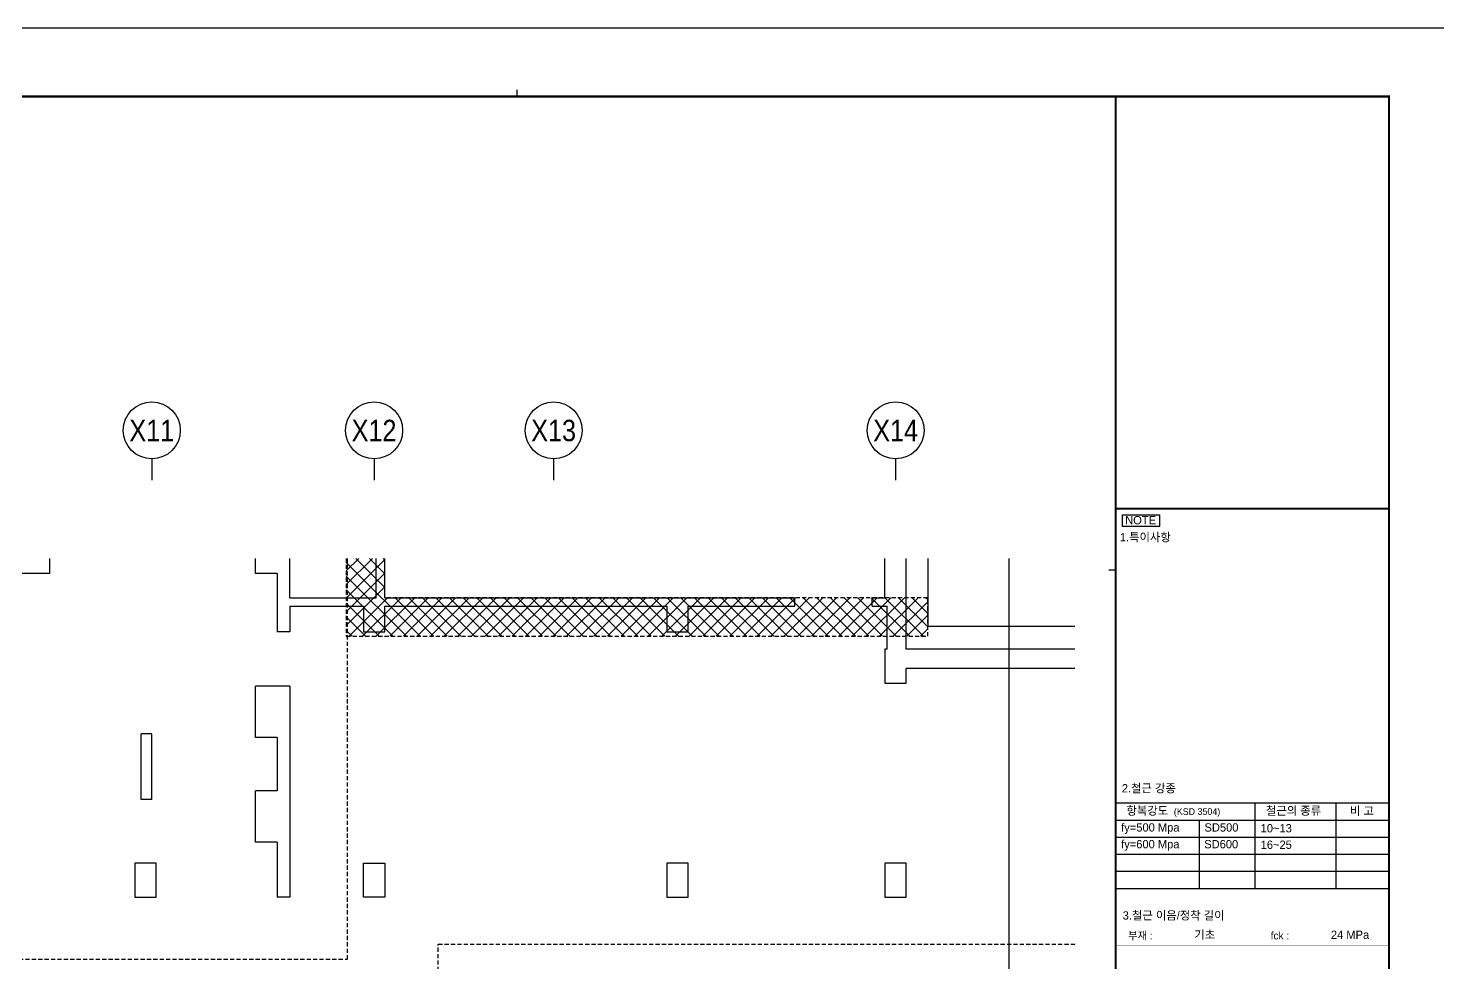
# Model space of a CAD drawing. Header units: millimetres. Extents: x 321717 to 696608, y -514806 to -16026.
# Drawn here: x 437236 to 470209, y -254553 to -232709 of the extents above; entities that cross this region are included whole.
import ezdxf
from ezdxf.enums import TextEntityAlignment as Align

# ---------------------------------------------------------------- set-up
doc = ezdxf.new("R2010")
doc.units = ezdxf.units.MM
doc.header["$LTSCALE"] = 65
doc.linetypes.add('XS-기초$0$HID', pattern=[2.3, 1.5, -0.8])
for name, color, linetype in [('BUB', 7, 'Continuous'), ('NAME-F', 6, 'Continuous'), ('XS-기초$0$WALL', 11, 'Continuous'), ('XS-기초$0$기초꺽임', 4, 'XS-기초$0$HID'), ('XS-기초$0$기초꺽임-HAT', 5, 'Continuous'), ('XS-기초$0$기초연단', 3, 'Continuous'), ('기초꺽임', 7, 'Continuous')]:
    doc.layers.add(name, color=color, linetype=linetype)
doc.layers.add('TEXT', color=3, linetype='Continuous', lineweight=9)
doc.styles.add('XRebarSheet', font='HMKMRHD.TTF')
doc.styles.add('돋음', font='Dotum.ttf')

# ---------------------------------------------------------------- blocks, each defined once
blk = doc.blocks.new('dhs_sheet2e')
at = {"color": 7}
for p, q in [((55508.9, 57331.7), (55508.9, 57531.5)), ((73013.1, 43498.2), (72813.3, 43498.2)), ((73013.1, 36694), (81003.6, 36694)), ((77085.8, 36694), (77085.8, 34197)), ((79453.7, 36694), (79453.7, 34197)), ((73013.1, 36194.6), (81003.6, 36194.6)), ((75452.6, 36194.6), (75452.6, 34197)), ((73013.1, 35695.2), (81003.6, 35695.2)), ((73013.1, 35195.8), (81003.6, 35195.8)), ((73013.1, 34696.4), (81003.6, 34696.4)), ((73013.1, 34197), (81003.6, 34197))]:
    blk.add_line(p, q, dxfattribs=at)
for points in [[(84000, 0), (84000, 59329.4), (0, 59329.4), (0, 0)], [(73208.2, 45108.5), (74292.8, 45108.5), (74292.8, 44775), (73208.2, 44775)]]:
    blk.add_lwpolyline(points, close=True, dxfattribs=at)
at = {"color": 30, "const_width": 64.9}
blk.add_lwpolyline([(81003.6, 57331.7), (2996.4, 57331.7), (2996.4, 1997.6), (81003.6, 1997.6)], close=True, dxfattribs=at)
at = {"color": 30}
for points, const_width in [([(73013.1, 1997.6), (73013.1, 57331.7)], 64.9), ([(73013.1, 45291.6), (81003.6, 45291.6)], 64.9), ([(73013.1, 37482.7), (81003.6, 37482.7)], 1.25)]:
    blk.add_lwpolyline(points, dxfattribs=dict(at, const_width=const_width))
at = {"ltscale": 2, "const_width": 1.25}
for points in [[(73013.1, 36694), (73013.1, 34197)], [(81003.6, 36694), (81003.6, 34197)], [(73013.1, 33114.4), (73013.1, 32518)], [(81003.6, 32518), (81003.6, 33114.4)]]:
    blk.add_lwpolyline(points, dxfattribs=at)
at = {"color": 7, "const_width": 1.25}
for points in [[(73013.1, 33114.4), (81003.6, 33114.4)], [(75010.7, 32518), (75010.7, 33114.4)], [(77008.3, 33114.4), (77008.3, 32518)], [(79005.9, 32518), (79005.9, 33114.4)], [(73013.1, 32518), (81003.6, 32518)]]:
    blk.add_lwpolyline(points, dxfattribs=at)
at = {"color": 7, "ltscale": 2, "const_width": 1.25}
blk.add_lwpolyline([(77008.3, 32518), (77008.3, 33114.4)], dxfattribs=at)
at = {"color": 7, "style": 'XRebarSheet'}
for s, height, p in [('NOTE', 242.71, (73292, 44833.7)), ('1.특이사항', 242.71, (73135.9, 44335.3)), ('2.철근 강종', 242.71, (73193, 37000.1)), ('3.철근 이음/정착 길이', 242.711, (73219.2, 33284.8))]:
    blk.add_text(s, height=height, dxfattribs=at).set_placement(p)
at = {"color": 3, "style": 'XRebarSheet'}
for s, height, p in [('항복강도', 242.71, (73329, 36346.4)), ('(KSD 3504)', 194.17, (74714.3, 36344.3)), ('철근의 종류', 242.71, (77406.6, 36345.3)), ('비 고', 242.71, (79864.2, 36338.4)), ('부재 :', 220, (73378.9, 32707.9)), ('fck :', 220, (77546.2, 32707.9))]:
    blk.add_text(s, height=height, dxfattribs=at).set_placement(p)
blk = doc.blocks.new('BUB')
at = {"layer": 'BUB'}
blk.add_line((0, 1500), (0, 0), dxfattribs=at)
blk.add_circle((0, 3500), 2000, dxfattribs=at)
blk = doc.blocks.new('asdraa')
at = {"layer": 'XS-기초$0$기초꺽임-HAT'}
h = blk.add_hatch(dxfattribs=at)
h.set_pattern_fill('ANSI37', color=8, scale=1800, style=0)
h.set_pattern_definition([(45, (-182074, -166700), (-159.09903, 159.09903), []), (135, (-182074, -166700), (-159.09903, -159.09903), [])])
h.paths.add_polyline_path([(9736, 23621), (8836, 23621), (8836, 21800), (22436, 21800), (22436, 22700), (9736, 22700)])
at = {"layer": 'XS-기초$0$WALL', "color": 5}
for p, q in [((1891, 23621), (1891, 23265)), ((6716, 23265), (6716, 23621)), ((7516, 22700), (7516, 23621)), ((9536, 22700), (9536, 23621)), ((9736, 22700), (9736, 23621)), ((21436, 22700), (21436, 23621)), ((21936, 21500), (21936, 23621)), ((1891, 23265), (-1059, 23265)), ((7216, 23265), (6716, 23265)), ((7216, 23265), (7216, 21900)), ((7516, 22700), (9536, 22700)), ((7516, 22500), (7516, 21900)), ((7516, 22500), (9236, 22500)), ((9236, 22500), (9236, 21900)), ((9736, 22700), (19326, 22700)), ((9736, 22500), (16336, 22500)), ((9736, 21900), (9736, 22500)), ((16336, 22500), (16336, 21900)), ((16836, 22500), (19326, 22500)), ((16836, 21900), (16836, 22500)), ((19326, 22500), (19326, 22700)), ((21136, 22700), (21436, 22700)), ((21136, 22500), (21136, 22700)), ((21136, 22500), (21486, 22500)), ((21486, 21500), (21486, 22500)), ((7516, 21900), (7216, 21900)), ((9236, 21900), (9736, 21900)), ((16336, 21900), (16836, 21900)), ((21486, 21500), (21436, 21500)), ((21436, 21500), (21436, 20700)), ((25881, 21500), (21936, 21500)), ((21936, 20700), (21936, 21050)), ((25881, 21050), (21936, 21050)), ((7516, 20630), (6716, 20630)), ((6716, 19430), (6716, 20630)), ((7516, 20630), (7516, 15700)), ((21436, 20700), (21936, 20700)), ((4036, 17985), (4036, 19520)), ((4286, 19520), (4036, 19520)), ((4286, 17985), (4286, 19520)), ((7216, 19430), (6716, 19430)), ((7216, 19430), (7216, 18185)), ((6716, 16985), (6716, 18185)), ((7216, 18185), (6716, 18185)), ((4286, 17985), (4036, 17985)), ((7216, 16985), (6716, 16985)), ((7216, 16985), (7216, 15700)), ((4386, 16500), (3886, 16500)), ((3886, 16500), (3886, 15700)), ((4386, 15700), (4386, 16500)), ((16836, 16500), (16336, 16500)), ((16336, 16500), (16336, 15700)), ((16836, 15700), (16836, 16500)), ((21936, 16500), (21436, 16500)), ((21436, 16500), (21436, 15700)), ((21936, 15700), (21936, 16500)), ((3886, 15700), (4386, 15700)), ((7516, 15700), (7216, 15700)), ((16336, 15700), (16836, 15700)), ((21436, 15700), (21936, 15700))]:
    blk.add_line(p, q, dxfattribs=at)
blk.add_lwpolyline([(9236, 16500), (9736, 16500), (9736, 15700), (9236, 15700)], close=True, dxfattribs=at)
at = {"layer": 'XS-기초$0$기초꺽임'}
blk.add_lwpolyline([(8836, 23621), (8836, 21800), (22436, 21800), (22436, 22700), (9736, 22700), (9736, 23621)], dxfattribs=at)
at = {"layer": 'XS-기초$0$기초연단', "linetype": 'XS-기초$0$HID'}
for p, q in [((8866, 14250), (8866, 23621)), ((10986, 14600), (25881, 14600)), ((10986, 6800), (10986, 14600)), ((-22289, 14250), (8866, 14250))]:
    blk.add_line(p, q, dxfattribs=at)
at = {"layer": 'XS-기초$0$기초연단'}
for p in [(22436, 23621), (25881, 22025)]:
    blk.add_line(p, (22436, 22025), dxfattribs=at)
at = {"layer": '기초꺽임', "color": 1, "const_width": 30}
blk.add_lwpolyline([(-22289, 23621), (-22289, 0), (0, 0), (0, 3850), (24336, 3850), (24336, 23621)], dxfattribs=at)
at = {"layer": 'BUB', "xscale": 0.3333333333333333, "yscale": 0.3333333333333333, "zscale": 0.3333333333333333}
for p in [(4286, 25446), (9486, 25446), (13686, 25446), (21686, 25446)]:
    blk.add_blockref('BUB', p, dxfattribs=at)
at = {"layer": 'TEXT', "style": '돋음', "width": 0.9}
for s, p in [('X11', (4286, 26610)), ('X12', (9486, 26610)), ('X13', (13686, 26610)), ('X14', (21686, 26610))]:
    blk.add_text(s, height=500, dxfattribs=at).set_placement(p, align=Align.MIDDLE_CENTER)

msp = doc.modelspace()

# ---------------------------------------------------------------- block references
at = {"color": 255, "xscale": 0.8000000006602158, "yscale": 0.8000000006602158, "zscale": 0.8000000006602158}
msp.add_blockref('dhs_sheet2e', (404263.6, -280172), dxfattribs=at)
at = {"layer": 'NAME-F'}
msp.add_blockref('asdraa', (435841.3, -268721.3), dxfattribs=at)

# ---------------------------------------------------------------- texts
at = {"color": 3, "style": 'XRebarSheet'}
for s, p in [('fy=500 Mpa', (462803.1, -251486.7)), ('SD500', (464752.2, -251486.9)), ('10~13', (466065.2, -251505.3)), ('fy=600 Mpa', (462802.3, -251877.3)), ('SD600', (464745.9, -251877.3)), ('16~25', (466066, -251891)), ('기초', (464512.5, -253995.4)), ('24 MPa', (467708.7, -253995.4))]:
    msp.add_text(s, height=194.17, dxfattribs=at).set_placement(p)

doc.saveas('drawing.dxf')
